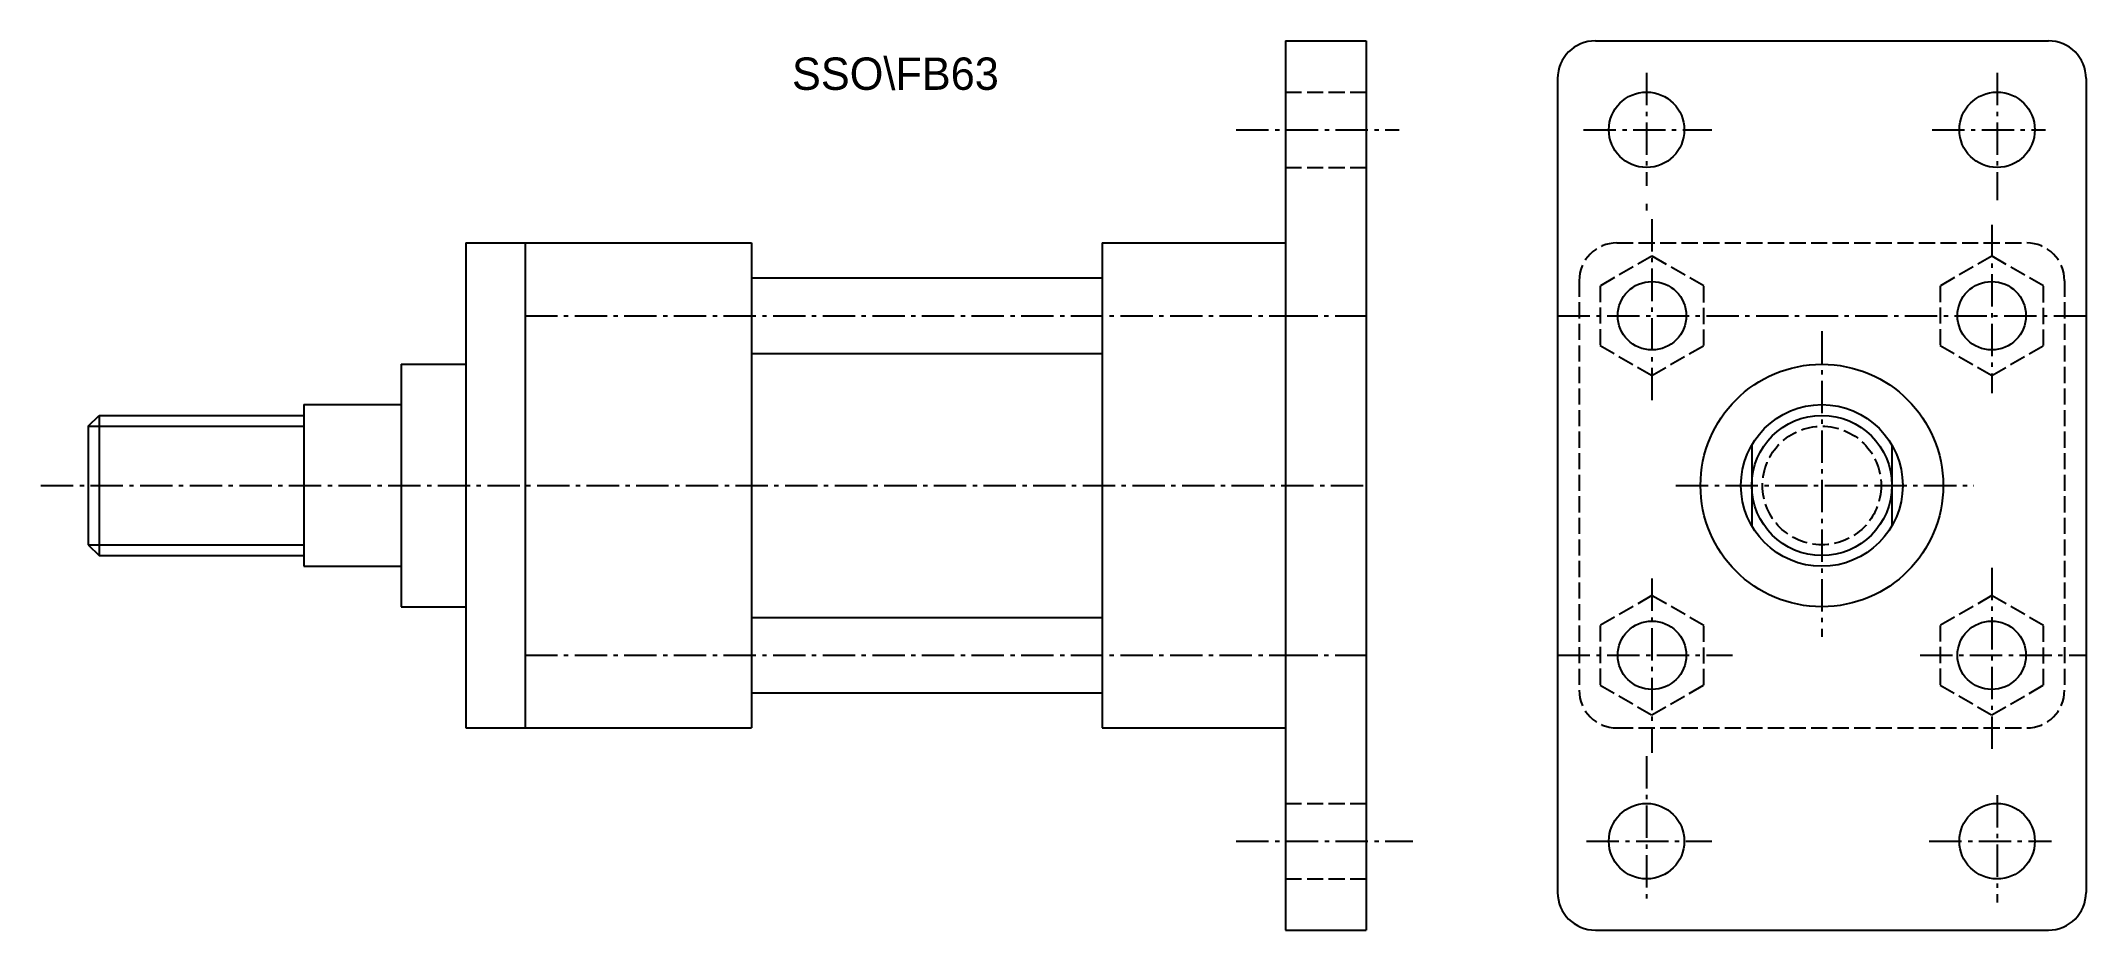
# Model space of a CAD drawing. Extents: x 121 to 500, y 195 to 360.
import ezdxf

# ---------------------------------------------------------------- set-up
doc = ezdxf.new("R2010")
doc.units = 0
doc.header["$MEASUREMENT"] = 0
doc.linetypes.add('DASHED', pattern=[4, 3, -1])
doc.linetypes.add('SCENTER', pattern=[9.2, 6, -1.2, 0.8, -1.2])
for name, color, linetype in [('CON', 2, 'CONTINUOUS'), ('DAS', 3, 'DASHED'), ('SCEN', 1, 'SCENTER'), ('UTI', 7, 'CONTINUOUS')]:
    doc.layers.add(name, color=color, linetype=linetype)

msp = doc.modelspace()

# ---------------------------------------------------------------- linework, layer by layer
at = {"layer": 'CON'}
for p, q in [((351.38, 360.13), (351.38, 195.13)), ((351.38, 360.13), (366.38, 360.13)), ((366.38, 360.13), (366.38, 195.13)), ((408.85, 360.13), (492.85, 360.13)), ((401.85, 353.13), (401.85, 202.13)), ((499.85, 353.13), (499.85, 202.13)), ((199.38, 322.63), (199.38, 232.63)), ((199.38, 322.63), (252.38, 322.63)), ((210.38, 322.63), (210.38, 232.63)), ((252.38, 322.63), (252.38, 232.63)), ((317.38, 322.63), (317.38, 232.63)), ((317.38, 322.63), (351.38, 322.63)), ((252.38, 316.13), (317.38, 316.13)), ((187.38, 300.13), (187.38, 255.13)), ((187.38, 300.13), (199.38, 300.13)), ((252.38, 302.13), (317.38, 302.13)), ((169.38, 292.63), (169.38, 262.63)), ((169.38, 292.63), (187.38, 292.63)), ((129.38, 288.63), (131.38, 290.63)), ((129.38, 288.63), (129.38, 266.63)), ((131.38, 290.63), (131.38, 264.63)), ((131.38, 290.63), (169.38, 290.63)), ((437.85, 285.11), (437.85, 270.14)), ((463.85, 285.11), (463.85, 270.14)), ((129.38, 266.63), (131.38, 264.63)), ((131.38, 264.63), (169.38, 264.63)), ((169.38, 262.63), (187.38, 262.63)), ((187.38, 255.13), (199.38, 255.13)), ((252.38, 253.13), (317.38, 253.13)), ((252.38, 239.13), (317.38, 239.13)), ((199.38, 232.63), (252.38, 232.63)), ((317.38, 232.63), (351.38, 232.63)), ((351.38, 195.13), (366.38, 195.13)), ((408.85, 195.13), (492.85, 195.13))]:
    msp.add_line(p, q, dxfattribs=at)
for centre, radius in [((418.35, 343.63), 7), ((483.35, 343.63), 7), ((419.35, 309.13), 6.35), ((482.35, 309.13), 6.35), ((450.85, 277.63), 22.5), ((450.85, 277.63), 15), ((450.85, 277.63), 13), ((419.35, 246.13), 6.35), ((482.35, 246.13), 6.35), ((418.35, 211.63), 7), ((483.35, 211.63), 7)]:
    msp.add_circle(centre, radius, dxfattribs=at)
for centre, start, end in [((408.85, 353.13), 90, 180), ((492.85, 353.13), 0, 90), ((408.85, 202.13), 180, 270), ((492.85, 202.13), 270, 0)]:
    msp.add_arc(centre, 7, start, end, dxfattribs=at)
at = {"layer": 'DAS'}
for p, q in [((351.38, 350.63), (366.38, 350.63)), ((351.38, 336.63), (366.38, 336.63)), ((412.85, 322.63), (488.85, 322.63)), ((405.85, 315.63), (405.85, 239.63)), ((495.85, 315.63), (495.85, 239.63)), ((412.85, 232.63), (488.85, 232.63)), ((351.38, 218.63), (366.38, 218.63)), ((351.38, 204.63), (366.38, 204.63))]:
    msp.add_line(p, q, dxfattribs=at)
for points in [[(419.35, 320.2), (409.76, 314.66), (409.76, 303.59), (419.35, 298.05), (428.94, 303.59), (428.94, 314.66)], [(482.35, 320.2), (472.76, 314.66), (472.76, 303.59), (482.35, 298.05), (491.94, 303.59), (491.94, 314.66)], [(419.35, 257.2), (409.76, 251.66), (409.76, 240.59), (419.35, 235.05), (428.94, 240.59), (428.94, 251.66)], [(482.35, 257.2), (472.76, 251.66), (472.76, 240.59), (482.35, 235.05), (491.94, 240.59), (491.94, 251.66)]]:
    msp.add_lwpolyline(points, close=True, dxfattribs=at)
msp.add_circle((450.85, 277.63), 11, dxfattribs=at)
for centre, start, end in [((412.85, 315.63), 90, 180), ((488.85, 315.63), 360, 90), ((412.85, 239.63), 180, 270), ((488.85, 239.63), 270, 360)]:
    msp.add_arc(centre, 7, start, end, dxfattribs=at)
at = {"layer": 'SCEN'}
for p, q in [((418.35, 354.18), (418.35, 333.26)), ((483.35, 354.18), (483.35, 330.56)), ((342.27, 343.63), (372.45, 343.63)), ((406.66, 343.63), (430.42, 343.63)), ((471.31, 343.63), (492.31, 343.63)), ((418.35, 329.88), (418.35, 328.66)), ((419.35, 327.06), (419.35, 293.43)), ((482.35, 326.02), (482.35, 294.78)), ((210.38, 309.13), (351.38, 309.13)), ((351.38, 309.13), (366.38, 309.13)), ((401.85, 309.13), (499.85, 309.13)), ((450.85, 306.25), (450.85, 249.55)), ((120.6, 277.63), (366.38, 277.63)), ((423.79, 277.63), (479.05, 277.63)), ((482.35, 262.37), (482.35, 228)), ((419.35, 260.35), (419.35, 228)), ((210.38, 246.13), (351.38, 246.13)), ((351.38, 246.13), (366.38, 246.13)), ((401.85, 246.13), (434.29, 246.13)), ((469.1, 246.13), (499.85, 246.13)), ((418.35, 227.42), (418.35, 200.94)), ((483.35, 220.19), (483.35, 200.26)), ((342.27, 211.63), (375.01, 211.63)), ((407.21, 211.63), (430.42, 211.63)), ((470.76, 211.63), (493.41, 211.63))]:
    msp.add_line(p, q, dxfattribs=at)
at = {"layer": 'UTI'}
for p, q in [((129.38, 288.63), (169.38, 288.63)), ((129.38, 266.63), (169.38, 266.63))]:
    msp.add_line(p, q, dxfattribs=at)

# ---------------------------------------------------------------- texts
msp.add_text('SSO\\FB63', height=6, dxfattribs=at).set_placement((259.88, 351.04))

doc.saveas('drawing.dxf')
